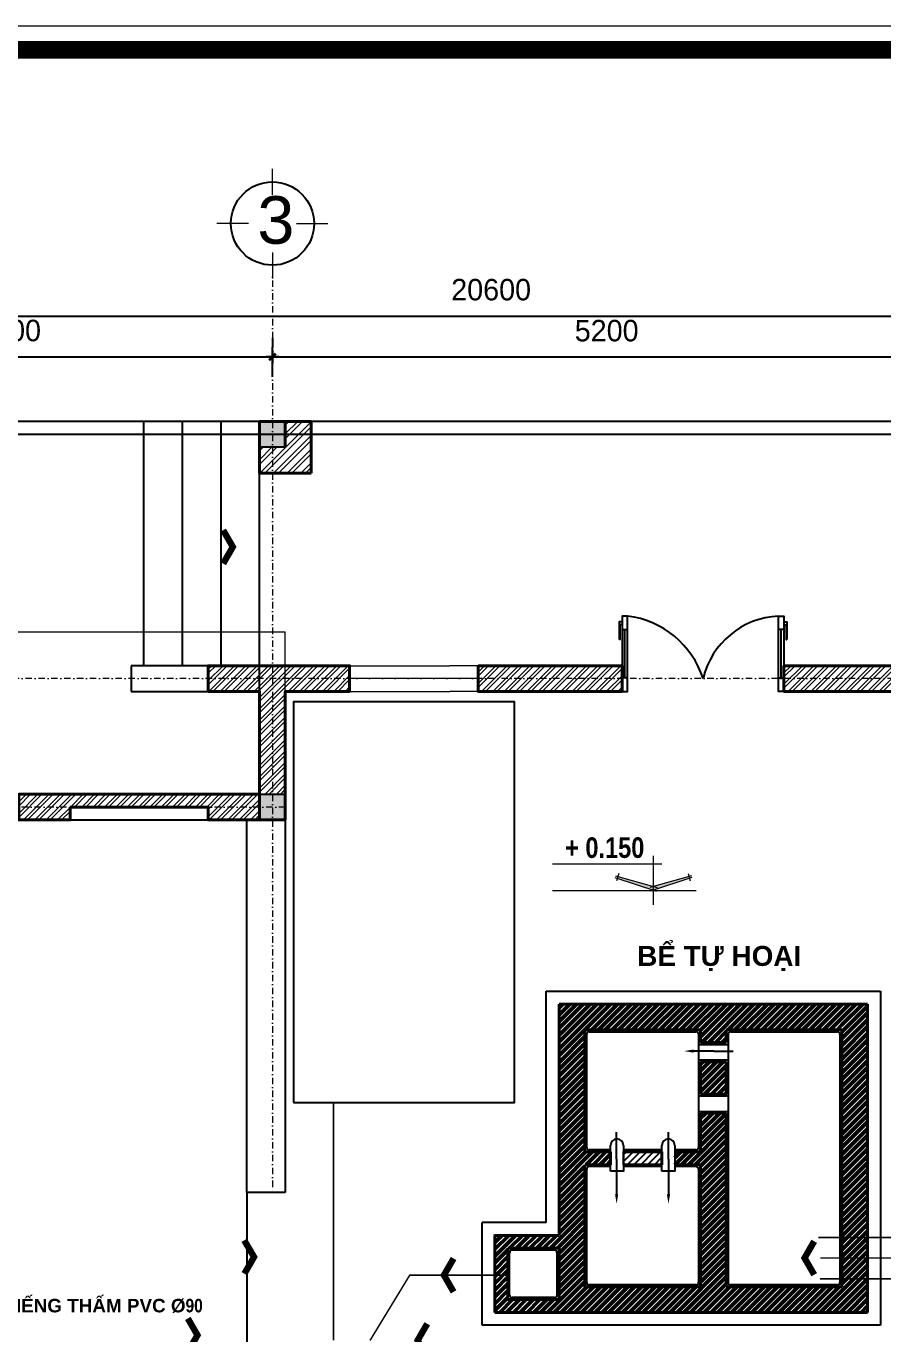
# Model space of a CAD drawing. Header units: millimetres. Extents: x 615730 to 2792744, y 139412 to 597571.
# Drawn here: x 1326353 to 1333019, y 265358 to 275537 of the extents above; entities that cross this region are included whole.
import ezdxf
from ezdxf.enums import TextEntityAlignment as Align

# ---------------------------------------------------------------- set-up
doc = ezdxf.new("R2010")
doc.units = ezdxf.units.MM
doc.header["$MEASUREMENT"] = 0
doc.header["$PDMODE"] = 34
for name, pattern in [('DASHDOT', [1, 0.5, -0.25, 0, -0.25]), ('DASHED2', [0.375, 0.25, -0.125]), ('HIDDEN2', [0.1875, 0.125, -0.0625])]:
    doc.linetypes.add(name, pattern=pattern)
doc.layers.get('0').update_dxf_attribs({"lineweight": 5})
for name, color, linetype, lineweight in [('0.1(9)', 9, 'Continuous', 13), ('CAT', 11, 'Continuous', 40), ('DIM', 7, 'Continuous', 50), ('HATCH', 42, 'Continuous', 5), ('net dut', 6, 'DASHDOT', 40), ('NETNGOAITUONG', 1, 'Continuous', 40), ('NTHAY1', 61, 'Continuous', 25), ('thay', 7, 'Continuous', 15), ('TIM TRUC', 149, 'DASHDOT', 9), ('VLIEU', 250, 'Continuous', 9)]:
    doc.layers.add(name, color=color, linetype=linetype, lineweight=lineweight)
for name, color, linetype in [('CUA', 132, 'Continuous'), ('H', 252, 'Continuous'), ('MB', 7, 'Continuous'), ('NET MANH', 252, 'Continuous'), ('netthay', 3, 'Continuous'), ('TEXT', 2, 'Continuous'), ('VL', 155, 'Continuous')]:
    doc.layers.add(name, color=color, linetype=linetype)
doc.styles.add('H280', font='', dxfattribs={"height": 200})
doc.styles.add('KT OZON', font='', dxfattribs={"height": 200})
doc.styles.get("Standard").update_dxf_attribs({"font": ''})
doc.styles.add('VNI-AVO', font='vni-roms.shx')
doc.styles.get('H280').set_extended_font_data('VNI-Avo')
doc.styles.get('KT OZON').set_extended_font_data('VNI-Helve')
doc.styles.get('Standard').set_extended_font_data('VNI-Avo')
doc.dimstyles.new('1-50b', dxfattribs={"dimtxt": 167, "dimasz": 50, "dimexe": 75, "dimexo": 150, "dimgap": 120, "dimtad": 1, "dimdec": 0, "dimzin": 12, "dimtxsty": 'VNI-AVO', "dimblk": ']', "dimcen": 0, "dimdle": 50, "dimclrd": 252, "dimclre": 252, "dimclrt": 2, "dimadec": 0, "dimazin": 0, "dimtfac": 1, "dimtdec": 0, "dimtix": 1, "dimtmove": 2, "dimatfit": 0, "dimldrblk": 'OPEN90', "dimfxl": 1, "dimlwd": -1, "dimlwe": -1, "dimarcsym": 0})
pattern_1 = [(45, (655694.78, -28752.8), (-44.194174, 44.194174), []), (45, (655694.78, -28721.55), (-44.194174, 44.194174), [])]

# ---------------------------------------------------------------- blocks, each defined once
blk = doc.blocks.new('CAO DO')
h = blk.add_hatch(color=256)
h.paths.add_polyline_path([(-240238.1, 272731.1), (-240241.8, 272717.8), (-239987.5, 272634.7), (-239987.5, 272661.1)])
h.paths.add_polyline_path([(-239733.2, 272717.8), (-239736.9, 272731.1), (-239987.5, 272661.1), (-239987.5, 272634.7)])
for p, q in [((-240045.9, 272818.5), (-239278.4, 272818.5)), ((-239987.5, 272531), (-239987.5, 272877.7)), ((-240258.3, 272723.2), (-239965.8, 272627.6)), ((-240255, 272735.8), (-239961.6, 272653.9)), ((-240231.8, 272753.4), (-240246.6, 272700.5)), ((-239720, 272735.8), (-240013.4, 272653.9)), ((-239716.7, 272723.2), (-240009.2, 272627.6)), ((-239743.2, 272753.4), (-239728.4, 272700.5)), ((-240287.5, 272631), (-239278.4, 272631)), ((-239987.5, 272603.5), (-239987.5, 272667.6))]:
    blk.add_line(p, q)
blk = doc.blocks.new('TRUC 1')
at = {"ltscale": 50}
blk.add_circle((0, -9525), 8572, dxfattribs=at)
at = {"layer": '0.1(9)', "ltscale": 50}
for p, q in [((0, -3572), (0, 1782)), ((-4942, -9525), (-11427, -9525)), ((4942, -9525), (11427, -9525)), ((0, -15478), (0, -20832))]:
    blk.add_line(p, q, dxfattribs=at)
at = {"layer": 'TEXT', "ltscale": 50, "style": 'H280'}
blk.add_attdef('1', text='', height=10478, dxfattribs=at).set_placement((-214, -4892), align=Align.CENTER)
blk = doc.blocks.new(']')
for p, q in [((1, 0), (-1, 0)), ((0, 1), (0, -1))]:
    blk.add_line(p, q)
at = {"color": 9, "const_width": 0.4}
blk.add_lwpolyline([(-0.51, -0.51), (0.51, 0.51)], dxfattribs=at)
blk = doc.blocks.new('*D2727')
at = {"layer": 'DEFPOINTS', "color": 0, "ltscale": 10, "transparency": 16777216}
for p in [(1328269, 272962), (1333470, 272962), (1333470, 272813)]:
    blk.add_point(p, dxfattribs=at)
at = {"layer": 'VL', "color": 252, "ltscale": 10, "transparency": 16777216}
for p, q in [((1328269, 273112), (1328269, 273037)), ((1333470, 272963), (1333470, 273037)), ((1328319, 272962), (1333420, 272962))]:
    blk.add_line(p, q, dxfattribs=at)
at = {"layer": 'VL', "color": 252, "ltscale": 10, "transparency": 16777216, "xscale": 50, "yscale": 50, "zscale": 50, "rotation": 180}
blk.add_blockref(']', (1328269, 272962), dxfattribs=at)
at = {"layer": 'VL', "color": 252, "ltscale": 10, "transparency": 16777216, "xscale": 50, "yscale": 50, "zscale": 50}
blk.add_blockref(']', (1333470, 272962), dxfattribs=at)
at = {"layer": 'VL', "color": 2, "ltscale": 10, "transparency": 16777216, "insert": (1330870, 273166), "char_height": 167, "attachment_point": 5, "style": 'VNI-AVO'}
blk.add_mtext('5200', dxfattribs=at)
blk = doc.blocks.new('_Open90')
at = {"color": 0, "linetype": 'ByBlock', "lineweight": -2}
for p, q in [((0, 0), (-1, 0)), ((-0.5, 0.5), (0, 0)), ((0, 0), (-0.5, -0.5))]:
    blk.add_line(p, q, dxfattribs=at)
blk = doc.blocks.new('*D2730')
at = {"layer": 'DEFPOINTS', "color": 0, "ltscale": 10, "transparency": 16777216}
for p in [(1328270, 272963), (1324170, 272657), (1328270, 272657)]:
    blk.add_point(p, dxfattribs=at)
at = {"layer": 'VL', "color": 252, "ltscale": 10, "transparency": 16777216}
for p, q in [((1324170, 272807), (1324170, 273038)), ((1328270, 272807), (1328270, 273038)), ((1324220, 272963), (1328220, 272963))]:
    blk.add_line(p, q, dxfattribs=at)
at = {"layer": 'VL', "color": 252, "ltscale": 10, "transparency": 16777216, "xscale": 50, "yscale": 50, "zscale": 50, "rotation": 180}
blk.add_blockref(']', (1324170, 272963), dxfattribs=at)
at = {"layer": 'VL', "color": 252, "ltscale": 10, "transparency": 16777216, "xscale": 50, "yscale": 50, "zscale": 50}
blk.add_blockref(']', (1328270, 272963), dxfattribs=at)
at = {"layer": 'VL', "color": 2, "ltscale": 10, "transparency": 16777216, "insert": (1326220, 273167), "char_height": 167, "attachment_point": 5, "style": 'VNI-AVO'}
blk.add_mtext('4100', dxfattribs=at)
blk = doc.blocks.new('*D2731')
at = {"layer": 'DEFPOINTS', "color": 0, "ltscale": 10, "transparency": 16777216}
for p in [(1340271, 273281), (1319670, 272459), (1340271, 272459)]:
    blk.add_point(p, dxfattribs=at)
at = {"layer": 'VL', "color": 252, "ltscale": 10, "transparency": 16777216}
for p, q in [((1319670, 272609), (1319670, 273356)), ((1340271, 272609), (1340271, 273356)), ((1319720, 273281), (1340221, 273281))]:
    blk.add_line(p, q, dxfattribs=at)
at = {"layer": 'VL', "color": 252, "ltscale": 10, "transparency": 16777216, "xscale": 50, "yscale": 50, "zscale": 50, "rotation": 180}
blk.add_blockref(']', (1319670, 273281), dxfattribs=at)
at = {"layer": 'VL', "color": 252, "ltscale": 10, "transparency": 16777216, "xscale": 50, "yscale": 50, "zscale": 50}
blk.add_blockref(']', (1340271, 273281), dxfattribs=at)
at = {"layer": 'VL', "color": 2, "ltscale": 10, "transparency": 16777216, "insert": (1329971, 273485), "char_height": 167, "attachment_point": 5, "style": 'VNI-AVO'}
blk.add_mtext('20600', dxfattribs=at)
blk = doc.blocks.new('*X631')
at = {"color": 0}
for p, q in [((59070, -71815), (59147, -71739)), ((59070, -71762), (59094, -71739)), ((59100, -71839), (59200, -71739)), ((59153, -71839), (59253, -71739)), ((59206, -71839), (59306, -71739)), ((59259, -71839), (59359, -71739)), ((59312, -71839), (59370, -71780)), ((59365, -71839), (59370, -71833))]:
    blk.add_line(p, q, dxfattribs=at)
blk = doc.blocks.new('*X630')
at = {"color": 0}
for p, q in [((58570, -70777), (58759, -70589)), ((58570, -70724), (58706, -70589)), ((58570, -70671), (58653, -70589)), ((58570, -70618), (58600, -70589)), ((58570, -70830), (58770, -70630)), ((58770, -70736), (58918, -70589)), ((58770, -70683), (58865, -70589)), ((58770, -70630), (58812, -70589)), ((58771, -70789), (58971, -70589)), ((58824, -70789), (59024, -70589)), ((58877, -70789), (59077, -70589)), ((58930, -70789), (59130, -70589)), ((58983, -70789), (59183, -70589)), ((59036, -70789), (59236, -70589)), ((59089, -70789), (59289, -70589)), ((59142, -70789), (59342, -70589)), ((59195, -70789), (59395, -70589)), ((59248, -70789), (59448, -70589)), ((59301, -70789), (59501, -70589)), ((59354, -70789), (59554, -70589)), ((59407, -70789), (59607, -70589)), ((59461, -70789), (59661, -70589)), ((59514, -70789), (59714, -70589)), ((59567, -70789), (59767, -70589)), ((59620, -70789), (59820, -70589)), ((59670, -70844), (59926, -70589)), ((59670, -70791), (59873, -70589)), ((59679, -70889), (59979, -70589)), ((59732, -70889), (60032, -70589)), ((59885, -70789), (60085, -70589)), ((59938, -70789), (60138, -70589)), ((59991, -70789), (60191, -70589)), ((60044, -70789), (60244, -70589)), ((60097, -70789), (60297, -70589)), ((60150, -70789), (60350, -70589)), ((60203, -70789), (60403, -70589)), ((60256, -70789), (60456, -70589)), ((60309, -70789), (60509, -70589)), ((60362, -70789), (60562, -70589)), ((60415, -70789), (60615, -70589)), ((60468, -70789), (60668, -70589)), ((60521, -70789), (60721, -70589)), ((60574, -70789), (60770, -70592)), ((60770, -70592), (60774, -70589)), ((60770, -70645), (60827, -70589)), ((60770, -70698), (60880, -70589)), ((60770, -70751), (60933, -70589)), ((60770, -70804), (60970, -70604)), ((58570, -70883), (58770, -70683)), ((58570, -70936), (58770, -70736)), ((60627, -70789), (60770, -70645)), ((60680, -70789), (60770, -70698)), ((60770, -70857), (60970, -70657)), ((60770, -70910), (60970, -70710)), ((58570, -70989), (58770, -70789)), ((58570, -71042), (58770, -70842)), ((59785, -70889), (59870, -70803)), ((60733, -70789), (60770, -70751)), ((60770, -70964), (60970, -70764)), ((60770, -71017), (60970, -70817)), ((58570, -71095), (58770, -70895)), ((59838, -70889), (59870, -70856)), ((60770, -71070), (60970, -70870)), ((60770, -71123), (60970, -70923)), ((58570, -71148), (58770, -70948)), ((58570, -71201), (58770, -71001)), ((59670, -71215), (59847, -71039)), ((59670, -71162), (59794, -71039)), ((59670, -71109), (59741, -71039)), ((59670, -71056), (59688, -71039)), ((60770, -71176), (60970, -70976)), ((60770, -71229), (60970, -71029)), ((58570, -71254), (58770, -71054)), ((58570, -71307), (58770, -71107)), ((59670, -71268), (59870, -71068)), ((59703, -71289), (59870, -71121)), ((60770, -71282), (60970, -71082)), ((60770, -71335), (60970, -71135)), ((58570, -71360), (58770, -71160)), ((58570, -71413), (58770, -71213)), ((59756, -71289), (59870, -71174)), ((59809, -71289), (59870, -71227)), ((60770, -71388), (60970, -71188)), ((60770, -71441), (60970, -71241)), ((58570, -71466), (58770, -71266)), ((58570, -71520), (58770, -71320)), ((59862, -71289), (59870, -71280)), ((60770, -71494), (60970, -71294)), ((60770, -71547), (60970, -71347)), ((58570, -71573), (58770, -71373)), ((58570, -71626), (58770, -71426)), ((59670, -71586), (59818, -71439)), ((59670, -71533), (59765, -71439)), ((59670, -71480), (59712, -71439)), ((59670, -71639), (59870, -71439)), ((60770, -71600), (60970, -71400)), ((60770, -71653), (60970, -71453)), ((58570, -71679), (58770, -71479)), ((58570, -71732), (58770, -71532)), ((59577, -71839), (59870, -71545)), ((59670, -71692), (59870, -71492)), ((60770, -71706), (60970, -71506)), ((58570, -71785), (58770, -71585)), ((58570, -71838), (58770, -71638)), ((59630, -71839), (59870, -71598)), ((59670, -71851), (59870, -71651)), ((60770, -71759), (60970, -71559)), ((60770, -71812), (60970, -71612)), ((58570, -71891), (58770, -71691)), ((58570, -71997), (58829, -71739)), ((58570, -71944), (58776, -71739)), ((58782, -71839), (58882, -71739)), ((58835, -71839), (58935, -71739)), ((58888, -71839), (58970, -71756)), ((59470, -71786), (59518, -71739)), ((59471, -71839), (59571, -71739)), ((59524, -71839), (59624, -71739)), ((59670, -71904), (59870, -71704)), ((59670, -71957), (59870, -71757)), ((60770, -71865), (60970, -71665)), ((60770, -71918), (60970, -71718)), ((58570, -72050), (58770, -71850)), ((58941, -71839), (58970, -71809)), ((59670, -72010), (59870, -71810)), ((60770, -71971), (60970, -71771)), ((60770, -72024), (60970, -71824)), ((58570, -72103), (58770, -71903)), ((58570, -72156), (58770, -71956)), ((59670, -72064), (59870, -71864)), ((59670, -72117), (59870, -71917)), ((60770, -72077), (60970, -71877)), ((60770, -72130), (60970, -71930)), ((58570, -72209), (58770, -72009)), ((58570, -72262), (58770, -72062)), ((59670, -72170), (59870, -71970)), ((59670, -72223), (59870, -72023)), ((60770, -72183), (60970, -71983)), ((60770, -72236), (60970, -72036)), ((58570, -72315), (58770, -72115)), ((59670, -72276), (59870, -72076)), ((59670, -72329), (59870, -72129)), ((60770, -72289), (60970, -72089)), ((60770, -72342), (60970, -72142)), ((58570, -72368), (58770, -72168)), ((58570, -72421), (58770, -72221)), ((59670, -72382), (59870, -72182)), ((59670, -72435), (59870, -72235)), ((60770, -72395), (60970, -72195)), ((60770, -72448), (60970, -72248)), ((58570, -72474), (58770, -72274)), ((58570, -72527), (58770, -72327)), ((59670, -72488), (59870, -72288)), ((59670, -72541), (59870, -72341)), ((60770, -72501), (60970, -72301)), ((60770, -72555), (60970, -72355)), ((58070, -72550), (58232, -72389)), ((58070, -72497), (58179, -72389)), ((58070, -72444), (58126, -72389)), ((58070, -72391), (58073, -72389)), ((58185, -72489), (58285, -72389)), ((58238, -72489), (58338, -72389)), ((58291, -72489), (58391, -72389)), ((58344, -72489), (58444, -72389)), ((58397, -72489), (58497, -72389)), ((58450, -72489), (58550, -72389)), ((58503, -72489), (58570, -72421)), ((58570, -72580), (58770, -72380)), ((58570, -72633), (58770, -72433)), ((59670, -72594), (59870, -72394)), ((59670, -72647), (59870, -72447)), ((60770, -72608), (60970, -72408)), ((60770, -72661), (60970, -72461)), ((58070, -72603), (58170, -72503)), ((58070, -72656), (58170, -72556)), ((58556, -72489), (58570, -72474)), ((58570, -72686), (58770, -72486)), ((58570, -72739), (58770, -72539)), ((59670, -72700), (59870, -72500)), ((59670, -72753), (59870, -72553)), ((60770, -72714), (60970, -72514)), ((60770, -72767), (60970, -72567)), ((58070, -72709), (58170, -72609)), ((58070, -72762), (58170, -72662)), ((58570, -72792), (58770, -72592)), ((58570, -72845), (58770, -72645)), ((59488, -72989), (59870, -72606)), ((59541, -72989), (59870, -72659)), ((60770, -72820), (60970, -72620)), ((60770, -72873), (60970, -72673)), ((58070, -72815), (58170, -72715)), ((58070, -72868), (58170, -72768)), ((58570, -72898), (58770, -72698)), ((58570, -72951), (58770, -72751)), ((59594, -72989), (59870, -72712)), ((59647, -72989), (59870, -72765)), ((60770, -72926), (60970, -72726)), ((58070, -72921), (58170, -72821)), ((58070, -72974), (58170, -72874)), ((58586, -72989), (58770, -72804)), ((58639, -72989), (58770, -72857)), ((58770, -72804), (58786, -72789)), ((58770, -72857), (58839, -72789)), ((58770, -72910), (58892, -72789)), ((58770, -72964), (58945, -72789)), ((58798, -72989), (58998, -72789)), ((58852, -72989), (59052, -72789)), ((58905, -72989), (59105, -72789)), ((58958, -72989), (59158, -72789)), ((59011, -72989), (59211, -72789)), ((59064, -72989), (59264, -72789)), ((59117, -72989), (59317, -72789)), ((59170, -72989), (59370, -72789)), ((59223, -72989), (59423, -72789)), ((59276, -72989), (59476, -72789)), ((59329, -72989), (59529, -72789)), ((59382, -72989), (59582, -72789)), ((59435, -72989), (59635, -72789)), ((59700, -72989), (59900, -72789)), ((59753, -72989), (59953, -72789)), ((59806, -72989), (60006, -72789)), ((59859, -72989), (60059, -72789)), ((59912, -72989), (60112, -72789)), ((59965, -72989), (60165, -72789)), ((60018, -72989), (60218, -72789)), ((60071, -72989), (60271, -72789)), ((60124, -72989), (60324, -72789)), ((60177, -72989), (60377, -72789)), ((60230, -72989), (60430, -72789)), ((60283, -72989), (60483, -72789)), ((60336, -72989), (60536, -72789)), ((60389, -72989), (60589, -72789)), ((60443, -72989), (60643, -72789)), ((60496, -72989), (60696, -72789)), ((60549, -72989), (60749, -72789)), ((60602, -72989), (60770, -72820)), ((60655, -72989), (60770, -72873)), ((60770, -72979), (60970, -72779)), ((60814, -72989), (60970, -72832)), ((58109, -72989), (58209, -72889)), ((58162, -72989), (58262, -72889)), ((58215, -72989), (58315, -72889)), ((58268, -72989), (58368, -72889)), ((58321, -72989), (58421, -72889)), ((58374, -72989), (58474, -72889)), ((58427, -72989), (58527, -72889)), ((58480, -72989), (58570, -72898)), ((58533, -72989), (58570, -72951)), ((58692, -72989), (58770, -72910)), ((58745, -72989), (58770, -72964)), ((60708, -72989), (60770, -72926)), ((60761, -72989), (60770, -72979)), ((60867, -72989), (60970, -72885)), ((60920, -72989), (60970, -72938))]:
    blk.add_line(p, q, dxfattribs=at)

msp = doc.modelspace()

# ---------------------------------------------------------------- hatches: boundary and pattern name
at = {"layer": 'VLIEU', "ltscale": 10}
h = msp.add_hatch(dxfattribs=at)
h.set_pattern_fill('STEEL', color=256, scale=600, style=0)
h.set_pattern_definition([(45, (743792.986, 17189.744), (-53.033009, 53.033009), []), (45, (743792.986, 17227.244), (-53.033009, 53.033009), [])])
h.paths.add_polyline_path([(1328169.4, 272258.8), (1328169.4, 272058.8), (1328569.4, 272058.8), (1328569.4, 272458.8), (1328369.4, 272458.8), (1328369.4, 272258.8)])
h = msp.add_hatch(dxfattribs=at)
h.set_pattern_fill('STEEL', color=256, scale=500, style=0)
h.set_pattern_definition(pattern_1)
h.paths.add_polyline_path([(1333369.7, 270558.5), (1332249.7, 270558.6), (1332249.7, 270458.5), (1333369.7, 270458.5)])
h.paths.add_polyline_path([(1333369.7, 270458.5), (1332249.7, 270458.5), (1332249.7, 270358.6), (1333369.7, 270358.6)])
h.paths.add_polyline_path([(1333469.9, 270358.6), (1333369.7, 270358.6), (1333369.7, 269858.6), (1333169.7, 269858.6), (1333169.7, 269758.6), (1333469.9, 269758.6)])
h.paths.add_polyline_path([(1333569.7, 270358.6), (1333469.9, 270358.6), (1333469.9, 269758.6), (1333769.7, 269758.6), (1333769.7, 269858.6), (1333569.7, 269858.6)])
h.paths.add_polyline_path([(1333213.3, 271268.5), (1333726.2, 271268.5), (1333726.2, 271018), (1333213.3, 271018)], flags=9)
h.paths.add_polyline_path([(1333463.3, 270934), (1333976.2, 270934), (1333976.2, 270683.5), (1333463.3, 270683.5)], flags=9)
h.paths.add_polyline_path([(1333763.4, 271268.5), (1334276.3, 271268.5), (1334276.3, 271018), (1333763.4, 271018)], flags=9)
h = msp.add_hatch(dxfattribs=at)
h.set_pattern_fill('STEEL', color=256, scale=500, style=0)
h.set_pattern_definition(pattern_1)
h.paths.add_polyline_path([(1328169.4, 270558.5), (1327769.4, 270558.5), (1327769.4, 270358.6), (1328169.4, 270358.6)])
h.paths.add_polyline_path([(1328369.4, 270358.6), (1328369.4, 270558.5), (1328169.4, 270558.5), (1328169.4, 270358.6), (1328169.4, 269558.8), (1328369.4, 269558.8)])
h.paths.add_polyline_path([(1328870, 270558.5), (1328369.4, 270558.5), (1328369.4, 270358.6), (1328870, 270358.6)])
h.paths.add_polyline_path([(1330989.7, 270558.6), (1329869.7, 270558.6), (1329869.7, 270358.6), (1330989.7, 270358.6), (1330989.7, 270464.2)])
h.paths.add_polyline_path([(1328169.4, 269358.8), (1328369.4, 269358.8), (1328169.4, 269358.8), (1328169.4, 269358.8), (1328169.4, 269358.8), (1328169.4, 269358.8)])
h = msp.add_hatch(dxfattribs=at)
h.set_pattern_fill('STEEL', color=256, scale=500, style=0)
h.set_pattern_definition(pattern_1)
h.paths.add_polyline_path([(1328169.4, 269558.8), (1326294.6, 269558.8), (1326294.6, 269458.8), (1326294.6, 269458.8), (1326294.6, 269458.8), (1326294.6, 269458.8), (1326294.6, 269458.8), (1326294.6, 269358.8), (1326694.4, 269358.8), (1326694.4, 269458.8), (1327769.1, 269458.8), (1327769.1, 269358.8), (1328169.4, 269358.8), (1328169.4, 269358.8), (1328169.4, 269358.8)])

# ---------------------------------------------------------------- linework, layer by layer
at = {"layer": 'CAT'}
msp.add_line((1328169.4, 269458.8), (1328169.4, 269358.8), dxfattribs=at)
msp.add_line((1328169.4, 269458.8), (1328169.4, 269358.8), dxfattribs=at)
at = {"layer": 'CUA'}
for p, q in [((1331010.8, 270464.2), (1331010.8, 270839.7)), ((1332228.6, 270464.2), (1332228.6, 270839.7))]:
    msp.add_line(p, q, dxfattribs=at)
for points in [[(1330989.7, 270899.3), (1330966.8, 270899.3), (1330966.8, 270762.1)], [(1330989.7, 270876.4), (1330971.4, 270876.4), (1330971.4, 270762.1), (1330966.8, 270762.1)], [(1330989.7, 270839.7), (1331032, 270839.7), (1331032, 270945.4), (1330989.7, 270945.4), (1330989.7, 270839.7)], [(1331032, 270464.2), (1331032, 270867.8)], [(1332249.7, 270839.7), (1332207.4, 270839.7), (1332207.4, 270945.4), (1332249.7, 270945.4), (1332249.7, 270839.7)], [(1332207.4, 270464.2), (1332207.4, 270867.8)], [(1332249.7, 270899.3), (1332272.6, 270899.3), (1332272.6, 270762.1)], [(1332249.7, 270876.4), (1332268, 270876.4), (1332268, 270762.1), (1332272.6, 270762.1)], [(1330989.7, 270853.6), (1330989.7, 270450)], [(1332249.7, 270853.6), (1332249.7, 270450)], [(1331032, 270464.2), (1330989.7, 270464.2), (1330989.7, 270358.6), (1331032, 270358.6), (1331032, 270464.2)], [(1332207.4, 270464.2), (1332249.7, 270464.2), (1332249.7, 270358.6), (1332207.4, 270358.6), (1332207.4, 270464.2)]]:
    msp.add_lwpolyline(points, dxfattribs=at)
for centre, radius, start, end in [((1330945.6, 270242.9), 707.8, 17.74142, 82.98888), ((1332238.6, 270309.6), 636.6, 92.80469, 166.46504)]:
    msp.add_arc(centre, radius, start, end, dxfattribs=at)
at = {"layer": 'H', "const_width": 138.2}
msp.add_lwpolyline([(1316055.1, 256367.8), (1343058, 256367.8), (1343058, 275352.8), (1316055.1, 275352.8)], close=True, dxfattribs=at)
at = {"layer": 'HATCH'}
for p, q in [((1328870, 270558.6), (1329648.7, 270558.6)), ((1329869.7, 270558.6), (1329648.7, 270558.6)), ((1329648.7, 270458.6), (1328870, 270458.6)), ((1329869.7, 270458.6), (1329648.7, 270458.6)), ((1328870, 270358.6), (1329648.7, 270358.6)), ((1329869.7, 270358.6), (1329648.7, 270358.6))]:
    msp.add_line(p, q, dxfattribs=at)
at = {"layer": 'HATCH', "color": 9}
msp.add_lwpolyline([(1328051, 265826.6, 50, 50, 0), (1328126, 265956.5, 50, 50, 0), (1328050, 266086.4, 50, 50, 0), (1328126, 265956.5, 0, 0, 0), (1327976.5, 265956.5, 0, 0, 0)], format="xyseb", dxfattribs=at)
at = {"layer": 'MB', "color": 2}
for p, q in [((1330399.9, 268025.1), (1332406.3, 268025.1)), ((1330399.9, 266225.1), (1330399.9, 268025.1)), ((1332406.3, 268025.1), (1332999.9, 268025.1)), ((1332999.9, 268025.1), (1332999.9, 265425.1)), ((1330399.9, 266225.1), (1329899.9, 266225.1)), ((1329899.9, 265870.1), (1329899.9, 266225.1)), ((1329899.9, 265425.1), (1329899.9, 265870.1)), ((1332999.9, 265425.1), (1329899.9, 265425.1))]:
    msp.add_line(p, q, dxfattribs=at)
at = {"layer": 'MB', "color": 1}
for p, q in [((1330734.9, 267710.1), (1331564.9, 267710.1)), ((1331834.9, 267710.1), (1332664.9, 267710.1)), ((1330714.9, 266810.1), (1330714.9, 267690.1)), ((1331584.9, 267690.1), (1331584.9, 266810.1)), ((1331584.9, 267610.1), (1331814.9, 267610.1)), ((1331814.9, 267690.1), (1331814.9, 265760.1)), ((1332684.9, 267690.1), (1332684.9, 266107.3)), ((1331584.9, 267490.1), (1331814.9, 267490.1)), ((1331584.9, 267210.1), (1331814.9, 267210.1)), ((1331584.9, 267090.1), (1331814.9, 267090.1)), ((1330899.9, 266790.1), (1330734.9, 266790.1)), ((1331299.9, 266790.1), (1330999.9, 266790.1)), ((1331564.9, 266790.1), (1331399.9, 266790.1)), ((1330714.9, 265760.1), (1330714.9, 266640.1)), ((1330899.9, 266660.1), (1330734.9, 266660.1)), ((1331299.9, 266660.1), (1330999.9, 266660.1)), ((1331564.9, 266660.1), (1331399.9, 266660.1)), ((1331584.9, 266640.1), (1331584.9, 265760.1)), ((1332684.9, 266107.3), (1332684.9, 265760.1)), ((1330114.9, 265660.1), (1330114.9, 265990.1)), ((1330464.9, 266010.1), (1330134.9, 266010.1)), ((1330484.9, 265660.1), (1330484.9, 265990.1)), ((1331564.9, 265740.1), (1330734.9, 265740.1)), ((1332664.9, 265740.1), (1331834.9, 265740.1)), ((1330464.9, 265640.1), (1330134.9, 265640.1))]:
    msp.add_line(p, q, dxfattribs=at)
at = {"layer": 'MB', "color": 5}
for p, q in [((1331702.7, 267559.4), (1331531.4, 267559.4)), ((1331702.7, 267559.4), (1331854.4, 267559.4)), ((1330947.6, 266717.4), (1330947.6, 266928.3)), ((1331351.1, 266717.4), (1331351.1, 266928.3)), ((1330947.6, 266717.4), (1330947.6, 266428.8)), ((1331351.1, 266717.4), (1331351.1, 266428.8))]:
    msp.add_line(p, q, dxfattribs=at)
at = {"layer": 'MB', "color": 6}
for p, q in [((1330999.9, 266675.1), (1330999.9, 266775.1)), ((1331399.9, 266775.1), (1331399.9, 266675.1))]:
    msp.add_line(p, q, dxfattribs=at)
at = {"layer": 'MB', "color": 5}
for points in [[(1331547.8, 267559.4, 25, 0, 0), (1331473.3, 267559.4, 0, 0, 0)], [(1330947.6, 266445.1, 25, 0, 0), (1330947.6, 266370.7, 0, 0, 0)], [(1331351.1, 266445.1, 25, 0, 0), (1331351.1, 266370.7, 0, 0, 0)]]:
    msp.add_lwpolyline(points, format="xyseb", dxfattribs=at)
at = {"layer": 'MB', "color": 2}
for points in [[(1330899.9, 266625.1), (1330899.9, 266825.1)], [(1330999.9, 266825.1), (1330999.9, 266625.1), (1330899.9, 266625.1)], [(1331299.9, 266625.1), (1331299.9, 266825.1)], [(1331399.9, 266825.1), (1331399.9, 266625.1), (1331299.9, 266625.1)]]:
    msp.add_lwpolyline(points, dxfattribs=at)
at = {"layer": 'MB', "color": 1}
for centre, start, end in [((1330734.9, 267690.1), 90, 180), ((1331564.9, 267690.1), 0, 90), ((1331834.9, 267690.1), 90, 180), ((1332664.9, 267690.1), 0, 90), ((1330734.9, 266810.1), 180, 270), ((1331564.9, 266810.1), 270, 0), ((1330734.9, 266640.1), 90, 180), ((1331564.9, 266640.1), 0, 90), ((1330134.9, 265990.1), 90, 180), ((1330464.9, 265990.1), 0, 90), ((1330734.9, 265760.1), 180, 270), ((1331564.9, 265760.1), 270, 0), ((1330134.9, 265660.1), 180, 270), ((1330464.9, 265660.1), 270, 0)]:
    msp.add_arc(centre, 20, start, end, dxfattribs=at)
at = {"layer": 'MB', "color": 2}
for centre in [(1330949.9, 266825.1), (1331349.9, 266825.1)]:
    msp.add_arc(centre, 50, 0, 180, dxfattribs=at)
at = {"layer": 'MB', "color": 5}
for centre, start, end in [((1331834.9, 265760.1), 180, 270), ((1332664.9, 265760.1), 270, 0)]:
    msp.add_arc(centre, 20, start, end, dxfattribs=at)
at = {"layer": 'net dut', "linetype": 'HIDDEN2', "ltscale": 400, "const_width": 12.1, "elevation": 280}
msp.add_lwpolyline([(1328743.6, 267158.1), (1328743.6, 265307.1)], dxfattribs=at)
at = {"layer": 'net dut', "color": 9, "linetype": 'DASHED2'}
for points in [[(1332484.9, 266078.7, 50, 50, 0), (1332409.9, 265948.8, 50, 50, 0), (1332484.9, 265818.9, 50, 50, 0), (1332409.9, 265948.8, 0, 0, 0), (1332532.3, 265948.8, 0, 0, 0)], [(1329678.8, 265945, 50, 50, 0), (1329603.8, 265815.1, 50, 50, 0), (1329678.8, 265685.2, 50, 50, 0), (1329603.8, 265815.1, 0, 0, 0), (1329726.2, 265815.1, 0, 0, 0)], [(1329473.8, 265437, 50, 50, 0), (1329398.8, 265307.1, 50, 50, 0), (1329473.8, 265177.2, 50, 50, 0), (1329398.8, 265307.1, 0, 0, 0), (1329521.2, 265307.1, 0, 0, 0)]]:
    msp.add_lwpolyline(points, format="xyseb", dxfattribs=at)
at = {"layer": 'net dut', "linetype": 'HIDDEN2', "ltscale": 400, "const_width": 12.1}
for points in [[(1339612.5, 262131.3), (1339612.5, 264452.4), (1338767.6, 264452.4), (1338767.6, 266108.1), (1332518.3, 266108.1)], [(1338589.1, 262133), (1338589.1, 265948.8), (1332532.3, 265948.8)], [(1328953.7, 262805.3), (1333195.9, 262805.3), (1333195.9, 265786.3), (1332530.7, 265786.3)], [(1330114.9, 265815.1), (1329337.6, 265815.1), (1329028.6, 265307.1)]]:
    msp.add_lwpolyline(points, dxfattribs=at)
at = {"layer": 'net dut', "color": 9, "linetype": 'DASHED2', "elevation": 126.9}
msp.add_lwpolyline([(1327610.9, 265478.3, 50, 50, 0), (1327685.9, 265348.4, 50, 50, 0), (1327610.9, 265218.5, 50, 50, 0), (1327685.9, 265348.4, 0, 0, 0), (1327563.5, 265348.4, 0, 0, 0)], format="xyseb", dxfattribs=at)
at = {"layer": 'NET MANH'}
msp.add_line((1326694.4, 269358.8), (1327769.1, 269358.8), dxfattribs=at)
at = {"layer": 'NET MANH', "elevation": -140}
msp.add_lwpolyline([(1328369.4, 272258.8), (1328169.4, 272258.8), (1328169.4, 272458.8), (1328369.4, 272458.8)], close=True, dxfattribs=at)
at = {"layer": 'NET MANH'}
msp.add_lwpolyline([(1328169.4, 269558.8), (1328369.4, 269558.8), (1328369.4, 269358.8), (1328169.4, 269358.8)], close=True, dxfattribs=at)
for points in [[(1328369.4, 272458.8, -140), (1328169.4, 272458.8, -140), (1328369.4, 272258.8, -140), (1328169.4, 272258.8, -140)], [(1328169.4, 269358.8), (1328369.4, 269358.8), (1328169.4, 269558.8), (1328369.4, 269558.8)]]:
    msp.add_solid(points, dxfattribs=at)
at = {"layer": 'NETNGOAITUONG'}
for p, q in [((1328369.4, 272258.8, -140), (1328369.4, 272458.8, -140)), ((1328169.4, 269558.8), (1328169.4, 269358.8)), ((1330499.9, 267925.1), (1332899.9, 267925.1)), ((1330499.9, 266125.1), (1330499.9, 267925.1)), ((1332899.9, 267925.1), (1332899.9, 265525.1)), ((1330699.9, 267725.1), (1331599.9, 267725.1)), ((1330699.9, 266775.1), (1330699.9, 267725.1)), ((1331599.9, 267725.1), (1331599.9, 267625.1)), ((1331799.9, 267725.1), (1331799.9, 267625.1)), ((1331799.9, 267725.1), (1332699.9, 267725.1)), ((1332699.9, 267725.1), (1332699.9, 265725.1)), ((1331599.9, 267625.1), (1331799.9, 267625.1)), ((1331599.9, 267475.1), (1331799.9, 267475.1)), ((1331599.9, 267475.1), (1331599.9, 267225.1)), ((1331799.9, 267475.1), (1331799.9, 267225.1)), ((1331599.9, 267225.1), (1331799.9, 267225.1)), ((1331599.9, 267075.1), (1331799.9, 267075.1)), ((1331599.9, 267075.1), (1331599.9, 266775.1)), ((1331799.9, 267075.1), (1331799.9, 265725.1)), ((1330899.9, 266775.1), (1330699.9, 266775.1)), ((1330899.9, 266675.1), (1330899.9, 266775.1)), ((1331299.9, 266775.1), (1330999.9, 266775.1)), ((1331299.9, 266775.1), (1331299.9, 266675.1)), ((1331599.9, 266775.1), (1331399.9, 266775.1)), ((1330699.9, 265725.1), (1330699.9, 266675.1)), ((1330899.9, 266675.1), (1330699.9, 266675.1)), ((1331299.9, 266675.1), (1330999.9, 266675.1)), ((1331599.9, 266675.1), (1331399.9, 266675.1)), ((1331599.9, 266675.1), (1331599.9, 265725.1)), ((1330499.9, 266125.1), (1329999.9, 266125.1)), ((1329999.9, 265525.1), (1329999.9, 266125.1)), ((1330099.9, 265625.1), (1330099.9, 266025.1)), ((1330499.9, 266025.1), (1330099.9, 266025.1)), ((1330499.9, 265625.1), (1330499.9, 266025.1)), ((1331599.9, 265725.1), (1330699.9, 265725.1)), ((1332699.9, 265725.1), (1331799.9, 265725.1)), ((1330499.9, 265625.1), (1330099.9, 265625.1))]:
    msp.add_line(p, q, dxfattribs=at)
for points in [[(1328569.4, 272058.8), (1328169.4, 272058.8), (1328169.4, 272458.8), (1328569.4, 272458.8)], [(1329869.7, 270558.6), (1330989.7, 270558.6), (1330989.7, 270358.6), (1329869.7, 270358.6)], [(1326694.4, 269458.8), (1327769.1, 269458.8), (1327769.1, 269358.8), (1328169.4, 269358.8), (1328169.4, 269558.8), (1326294.6, 269558.8), (1326294.6, 269358.8), (1326694.4, 269358.8)]]:
    msp.add_lwpolyline(points, close=True, dxfattribs=at)
for points in [[(1328369.4, 269358.8), (1328169.4, 269358.8), (1328169.4, 269358.8), (1328169.4, 269358.8), (1328169.4, 269558.8), (1328169.4, 269558.8), (1328169.4, 270358.6), (1327769.4, 270358.6), (1327769.4, 270558.5), (1328870, 270558.5), (1328870, 270358.6), (1328369.4, 270358.6), (1328369.4, 269358.8)], [(1334169.2, 270558.5), (1334169.2, 270358.5), (1333569.7, 270358.6), (1333569.7, 269858.6), (1333769.7, 269858.6), (1333769.7, 269758.6), (1333169.7, 269758.6), (1333169.7, 269858.6), (1333369.7, 269858.6), (1333369.7, 270358.6), (1332249.7, 270358.6), (1332249.7, 270558.6), (1334169.2, 270558.5)], [(1329999.9, 265525.1), (1332899.9, 265525.1)]]:
    msp.add_lwpolyline(points, dxfattribs=at)
at = {"layer": 'thay', "linetype": 'Continuous'}
msp.add_lwpolyline([(1315870.8, 256183.5), (1343242.3, 256183.5), (1343242.3, 275537.1), (1315870.8, 275537.1)], close=True, dxfattribs=at)
at = {"layer": 'TIM TRUC', "ltscale": 100}
for p, q in [((1328270.4, 273758.3), (1328270.4, 266458.3)), ((1337108.3, 270458.5), (1317695.3, 270458.5)), ((1328369.4, 269458.8), (1317695.3, 269458.8))]:
    msp.add_line(p, q, dxfattribs=at)
at = {"layer": 'VL', "ltscale": 10}
for p, q in [((1343242.3, 272458.8), (1316055.1, 272458.8)), ((1327269.4, 270558.5), (1327269.4, 272458.8)), ((1327569.4, 270558.5, 0.3), (1327569.4, 272458.8)), ((1327869.4, 270558.5), (1327869.4, 272458.8)), ((1328169.4, 270358.6), (1328169.4, 272458.8)), ((1343242.3, 272358.8), (1316055.1, 272358.8)), ((1327769.4, 270558.5), (1327169.3, 270558.5, 1)), ((1327169.3, 270558.5, 1), (1327169.3, 270358.5, 1)), ((1332249.7, 270358.6), (1332249.7, 270558.6)), ((1327169.3, 270358.5, 1), (1327769.4, 270358.5)), ((1328069.4, 266458.3), (1328069.4, 265158.8))]:
    msp.add_line(p, q, dxfattribs=at)
at = {"layer": 'VL', "color": 9, "ltscale": 10}
msp.add_lwpolyline([(1327885.9, 271613.7, 50, 50, 0), (1327960.9, 271483.8, 50, 50, 0), (1327885.9, 271353.9, 50, 50, 0), (1327960.9, 271483.8, 0, 0, 0), (1327384.8, 271483.8, 0, 0, 0)], format="xyseb", dxfattribs=at)
at = {"layer": 'VL', "ltscale": 10, "elevation": 280}
msp.add_lwpolyline([(1328434, 267158.1), (1330154, 267158.1), (1330154, 270278.1), (1328434, 270278.1)], close=True, dxfattribs=at)
msp.add_lwpolyline([(1328369.4, 266458.3), (1328069.4, 266458.3), (1328069.4, 269358.8), (1328369.4, 269358.8), (1328369.4, 266458.3)], dxfattribs=at)
at = {"layer": 'VLIEU', "ltscale": 10}
for p in [(1322069.9, 270823.1), (1328369.4, 270358.6)]:
    msp.add_line(p, (1328369.4, 270823.1), dxfattribs=at)

# ---------------------------------------------------------------- block references
at = {"xscale": -1.105920000001788, "yscale": 1.105920000001788, "zscale": 1.10592}
msp.add_blockref('CAO DO', (1065826.8, -32700.7), dxfattribs=at)
at = {"layer": 'DIM', "ltscale": 2}
msp.add_blockref('*X630', (1271929.4, 338513.6), dxfattribs=at)
at = {"layer": 'MB', "color": 1}
msp.add_blockref('*X631', (1271929.4, 338513.6), dxfattribs=at)
at = {"layer": 'netthay', "lineweight": -2, "ltscale": 10}
ref = msp.add_blockref('TRUC 1', (1328269.4, 273640.6), dxfattribs=dict(at, xscale=0.03778148023411632, yscale=0.03778148023411632, zscale=0.03778148023411632, rotation=180))
ref.add_attrib('1', '3', dxfattribs={"layer": 'TEXT', "color": 3, "ltscale": 50, "height": 370.2, "style": 'KT OZON'}).set_placement((1328296, 273843.6), align=Align.CENTER)

# ---------------------------------------------------------------- texts
at = {"attachment_point": 1}
for s, insert, char_height, width in [('{\\fArial|b1|i0|c0|p34;BỂ TỰ HOẠI}', (1331107.8, 268377.6), 155.232, 10505.067), ('{\\fArial|b1|i0|c0|p34;\\H1.353x;ỐNG THOÁT NƯỚC SÀN RA GIẾNG THẤM PVC %%C\\fVNI-Helve-Condense|b1|i0|c0|p2;90}', (1324135.6, 265630.7), 77.616, 5252.533)]:
    msp.add_mtext(s, dxfattribs=dict(at, insert=insert, char_height=char_height, width=width))
at = {"layer": 'NTHAY1', "insert": (1331163.1, 269222.9), "char_height": 160, "width": 11369.12, "attachment_point": 3}
msp.add_mtext('{\\fVNI-Helve-Condense|b1|i0|c0|p2;+ 0.150}', dxfattribs=at)

# ---------------------------------------------------------------- dimensions: what is measured, and where the dimension line sits
at = {"layer": 'VL', "ltscale": 10}
for base, p1, p2, picture, middle in [((1340270.7, 273281.2), (1319670.4, 272458.8), (1340270.7, 272458.8), '*D2731', (1329970.5, 273484.7)), ((1328270.3626, 272963.0001), (1324169.9026, 272657.4842), (1328270.3626, 272657.4842), '*D2730', (1326220.1326, 273166.5001)), ((1333469.8537, 272962.0022), (1328269.3647, 272962.0022), (1333469.8537, 272812.5913), '*D2727', (1330869.6092, 273165.5022))]:
    dim = msp.add_linear_dim(base=base, p1=p1, p2=p2, dimstyle='1-50b', override={"dimfxl": 150, "dimarcsym": 1}, dxfattribs=at)
    dim.commit()
    dim.dimension.update_dxf_attribs({"geometry": picture, "text_midpoint": middle})

doc.saveas('drawing.dxf')
